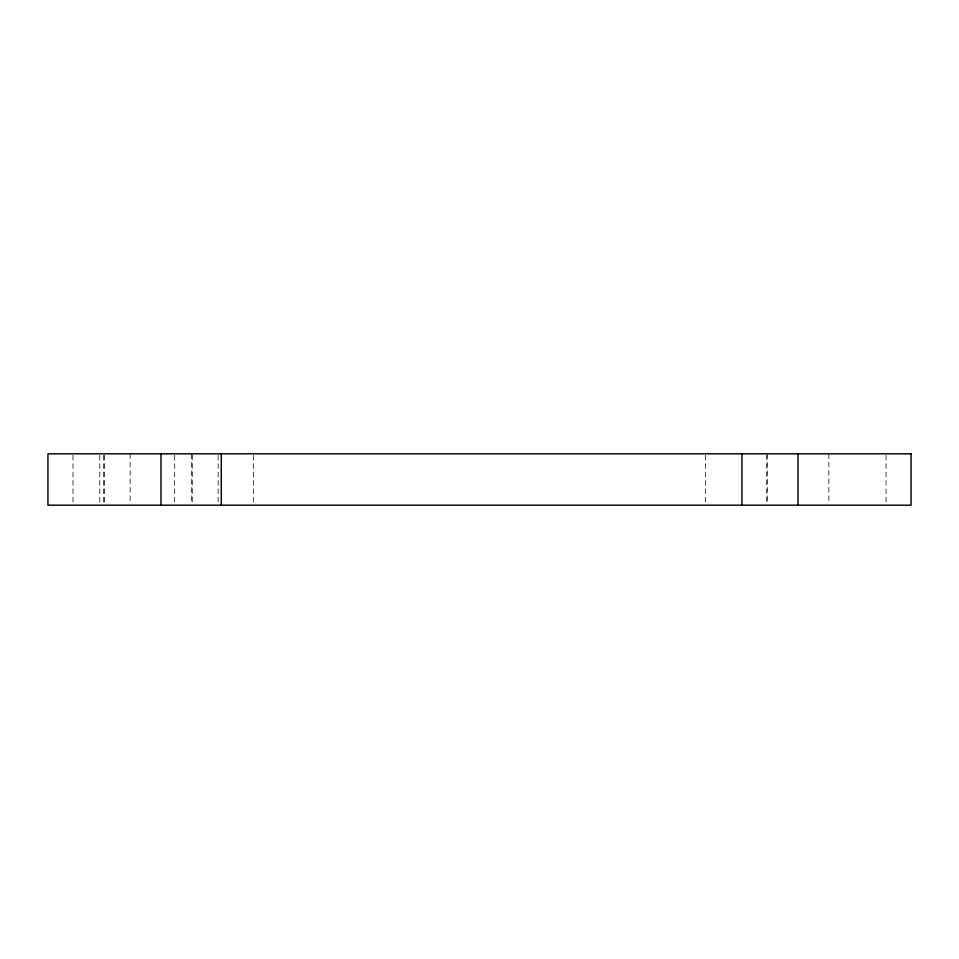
<?xml version="1.0" encoding="UTF-8"?>
<svg xmlns="http://www.w3.org/2000/svg" width="959" height="959" viewBox="0 0 959 959"><rect width="100%" height="100%" fill="white"/><g stroke="black" fill="none" stroke-linecap="round" stroke-linejoin="round"><path stroke-width="0.72" stroke-dasharray="4.79 3.6" d="M886.032 455.285L886.032 503.715M828.852 453.811L828.852 503.715M767.2 453.811L767.2 503.715M766.84 455.285L766.84 505.189M705.548 455.285L705.548 503.715M253.452 455.285L253.452 503.715M218.149 455.285L218.149 503.715M192.16 455.285L192.16 503.715M191.8 453.811L191.8 503.715M174.67 455.285L174.67 503.715M130.148 453.811L130.148 503.715M104.231 455.285L104.231 503.715M103.8 455.285L103.8 503.715M99.784 455.285L99.784 505.189M72.968 455.285L72.968 503.715"/><path stroke-width="1.44" d="M798.02 453.811L798.02 505.189M741.954 453.811L741.954 505.189M221.241 453.811L221.241 505.189M160.98 453.811L160.98 505.189M911.05 453.811L47.95 453.811L47.95 505.189L911.05 505.189L911.05 453.811"/></g></svg>
